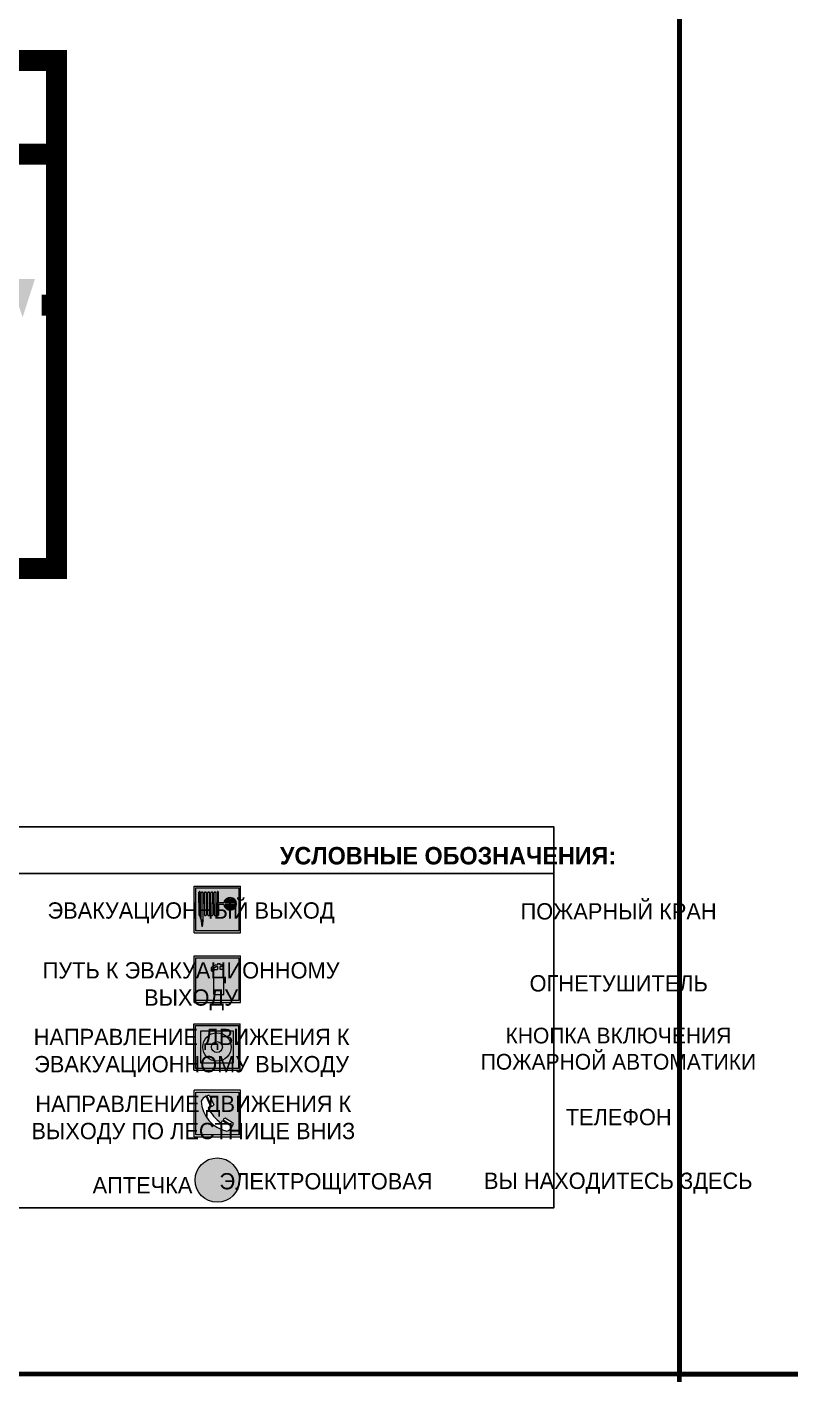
# Model space of a CAD drawing. Header units: millimetres. Extents: x 13810 to 67229, y 12374 to 21950.
# Drawn here: x 20846.9 to 20978, y 20268.5 to 20499.8 of the extents above; entities that cross this region are included whole.
import ezdxf

# ---------------------------------------------------------------- set-up
doc = ezdxf.new("R2010")
doc.units = ezdxf.units.MM
doc.layers.add('План_Штампы', color=7, linetype='Continuous')
doc.styles.add('обычный', font='arial.ttf')

# ---------------------------------------------------------------- blocks, each defined once
blk = doc.blocks.new('A$C37112FD5')
at = {"true_color": 0xf5f5ff}
h = blk.add_hatch(color=7, dxfattribs=at)
h.dxf.hatch_style = 1
h.paths.add_polyline_path([(12.8, -7.4), (0, -7.4), (0, -20.2), (12.8, -20.2)])
h.paths.add_polyline_path([(12.29, -7.91), (12.29, -19.69), (0.51, -19.69), (0.51, -7.91)], flags=16)
h.paths.add_polyline_path([(4.98, -9.04, -0.42597), (5.17, -9.22), (5.17, -12.25), (5.17, -15.29, -0.432244), (4.98, -15.47), (4.83, -15.47, -0.42597), (4.64, -15.29), (4.64, -12.25), (4.64, -9.22, -0.432244), (4.83, -9.04)], flags=0)
h.paths.add_polyline_path([(4.28, -9.22), (4.28, -12.25), (4.28, -15.29, -0.432244), (4.09, -15.47), (3.94, -15.47, -0.42597), (3.75, -15.29), (3.75, -12.25), (3.75, -9.22, -0.432244), (3.94, -9.04), (4.09, -9.04, -0.42597)], flags=0)
h.paths.add_polyline_path([(5.72, -9.04), (5.87, -9.04, -0.42597), (6.06, -9.22), (6.06, -12.25), (6.06, -15.29, -0.432244), (5.87, -15.47), (5.72, -15.47, -0.42597), (5.53, -15.29), (5.53, -12.25), (5.53, -9.22, -0.432244)], flags=0)
h.paths.add_polyline_path([(6.42, -8.9), (6.5, -8.9, -0.42597), (6.69, -9.08), (6.69, -12.03), (8.21, -12.03, -15.824349), (8.21, -12.47), (6.69, -12.47), (6.69, -15.42, -0.432244), (6.5, -15.6), (6.42, -15.6)], flags=0)
h.paths.add_polyline_path([(3.39, -9.22), (3.39, -12.25), (3.39, -15.29, -0.432244), (3.2, -15.47), (3.05, -15.47, -0.42597), (2.85, -15.29), (2.85, -12.25), (2.85, -9.22, -0.432244), (3.05, -9.04), (3.2, -9.04, -0.42597)], flags=0)
h.paths.add_polyline_path([(2.5, -9.22), (2.5, -16.71), (1.96, -16.71), (1.96, -9.22, -0.432244), (2.15, -9.04), (2.31, -9.04, -0.42597)], flags=0)
h.paths.add_polyline_path([(1.61, -8.9), (1.61, -15.6), (1.57, -15.6, -0.42597), (1.37, -15.42), (1.37, -12.03), (1.37, -9.09, -0.432244), (1.57, -8.9)], flags=0)
h.paths.add_polyline_path([(9.76, -10.81), (9.76, -12.03), (8.49, -12.03, -0.336371)], flags=0)
h.paths.add_polyline_path([(8.49, -12.47), (9.76, -12.47), (9.76, -13.7, -0.336371)], flags=0)
h.paths.add_polyline_path([(10.11, -10.81, -0.336371), (11.38, -12.03), (10.11, -12.03)], flags=0)
h.paths.add_polyline_path([(10.11, -12.47), (11.38, -12.47, -0.336371), (10.11, -13.7)], flags=0)
h.paths.add_polyline_path([(2.5, -16.84), (2.5, -17.05), (1.97, -17.05), (1.97, -16.84)], flags=0)
h.paths.add_polyline_path([(2.5, -17.24, -0.033778), (2.24, -18.6, -0.033778), (1.97, -17.24)], flags=0)
h = blk.add_hatch(color=242)
h.dxf.hatch_style = 1
h.paths.add_polyline_path([(12.29, -7.91), (0.51, -7.91), (0.51, -19.69), (12.29, -19.69)])
h.paths.add_polyline_path([(6.42, -15.6), (6.42, -8.9), (6.5, -8.9, -0.42597), (6.69, -9.08), (6.69, -12.03), (8.21, -12.03, -15.824349), (8.21, -12.47), (6.69, -12.47), (6.69, -15.42, -0.432244), (6.5, -15.6)], flags=16)
h.paths.add_polyline_path([(5.87, -15.47), (5.72, -15.47, -0.42597), (5.53, -15.29), (5.53, -12.25), (5.53, -9.22, -0.432244), (5.72, -9.04), (5.87, -9.04, -0.42597), (6.06, -9.22), (6.06, -12.25), (6.06, -15.29, -0.432244)], flags=16)
h.paths.add_polyline_path([(4.98, -15.47), (4.83, -15.47, -0.42597), (4.64, -15.29), (4.64, -12.25), (4.64, -9.22, -0.432244), (4.83, -9.04), (4.98, -9.04, -0.42597), (5.17, -9.22), (5.17, -12.25), (5.17, -15.29, -0.432244)], flags=16)
h.paths.add_polyline_path([(4.09, -15.47), (3.94, -15.47, -0.42597), (3.75, -15.29), (3.75, -12.25), (3.75, -9.22, -0.432244), (3.94, -9.04), (4.09, -9.04, -0.42597), (4.28, -9.22), (4.28, -12.25), (4.28, -15.29, -0.432244)], flags=16)
h.paths.add_polyline_path([(3.2, -15.47), (3.05, -15.47, -0.42597), (2.85, -15.29), (2.85, -12.25), (2.85, -9.22, -0.432244), (3.05, -9.04), (3.2, -9.04, -0.42597), (3.39, -9.22), (3.39, -12.25), (3.39, -15.29, -0.432244)], flags=16)
h.paths.add_polyline_path([(2.5, -17.05), (1.97, -17.05), (1.97, -16.84), (2.5, -16.84)], flags=16)
h.paths.add_polyline_path([(2.5, -17.24, -0.033778), (2.24, -18.6, -0.033778), (1.97, -17.24)], flags=16)
h.paths.add_polyline_path([(2.5, -16.71), (1.96, -16.71), (1.96, -9.22, -0.432244), (2.15, -9.04), (2.31, -9.04, -0.42597), (2.5, -9.22)], flags=16)
h.paths.add_polyline_path([(1.61, -15.6), (1.57, -15.6, -0.42597), (1.37, -15.42), (1.37, -12.03), (1.37, -9.09, -0.432244), (1.57, -8.9), (1.61, -8.9)], flags=16)
h.paths.add_polyline_path([(8.49, -12.47), (9.76, -12.47), (9.76, -13.7, -0.336371)], flags=0)
h.paths.add_polyline_path([(10.11, -13.7), (10.11, -12.47), (11.38, -12.47, -0.336371)], flags=0)
h.paths.add_polyline_path([(8.49, -12.03, -0.336371), (9.76, -10.81), (9.76, -12.03)], flags=0)
h.paths.add_polyline_path([(10.11, -12.03), (10.11, -10.81, -0.336371), (11.38, -12.03)], flags=0)
h = blk.add_hatch(color=7, dxfattribs=at)
h.dxf.hatch_style = 1
h.paths.add_polyline_path([(1.61, -8.9), (1.57, -8.9, 0.432244), (1.37, -9.09), (1.37, -12.03), (1.37, -15.42, 0.42597), (1.57, -15.6), (1.61, -15.6)])
h.paths.add_polyline_path([(2.5, -9.22, 0.42597), (2.31, -9.04), (2.15, -9.04, 0.432244), (1.96, -9.22), (1.96, -16.71), (2.5, -16.71)])
h.paths.add_polyline_path([(2.5, -16.84), (1.97, -16.84), (1.97, -17.05), (2.5, -17.05)])
h.paths.add_polyline_path([(2.5, -17.24), (1.97, -17.24, 0.033778), (2.24, -18.6, 0.033778)])
h.paths.add_polyline_path([(3.39, -12.25), (3.39, -9.22, 0.42597), (3.2, -9.04), (3.05, -9.04, 0.432244), (2.85, -9.22), (2.85, -12.25), (2.85, -15.29, 0.42597), (3.05, -15.47), (3.2, -15.47, 0.432244), (3.39, -15.29)])
h.paths.add_polyline_path([(4.28, -12.25), (4.28, -9.22, 0.42597), (4.09, -9.04), (3.94, -9.04, 0.432244), (3.75, -9.22), (3.75, -12.25), (3.75, -15.29, 0.42597), (3.94, -15.47), (4.09, -15.47, 0.432244), (4.28, -15.29)])
h.paths.add_polyline_path([(5.17, -12.25), (5.17, -9.22, 0.42597), (4.98, -9.04), (4.83, -9.04, 0.432244), (4.64, -9.22), (4.64, -12.25), (4.64, -15.29, 0.42597), (4.83, -15.47), (4.98, -15.47, 0.432244), (5.17, -15.29)])
h.paths.add_polyline_path([(6.06, -12.25), (6.06, -9.22, 0.42597), (5.87, -9.04), (5.72, -9.04, 0.432244), (5.53, -9.22), (5.53, -12.25), (5.53, -15.29, 0.42597), (5.72, -15.47), (5.87, -15.47, 0.432244), (6.06, -15.29)])
h.paths.add_polyline_path([(6.69, -12.47), (8.21, -12.47, 15.824349), (8.21, -12.03), (6.69, -12.03), (6.69, -9.08, 0.42597), (6.5, -8.9), (6.42, -8.9), (6.42, -15.6), (6.5, -15.6, 0.432244), (6.69, -15.42)])
h.paths.add_polyline_path([(8.49, -12.47), (9.76, -12.47), (9.76, -13.7, -0.336371)], flags=16)
h.paths.add_polyline_path([(8.49, -12.03, -0.336371), (9.76, -10.81), (9.76, -12.03)], flags=16)
h.paths.add_polyline_path([(10.11, -12.47), (11.38, -12.47, -0.336371), (10.11, -13.7)], flags=16)
h.paths.add_polyline_path([(10.11, -12.03), (10.11, -10.81, -0.336371), (11.38, -12.03)], flags=16)
h = blk.add_hatch(color=242)
h.dxf.hatch_style = 1
h.paths.add_polyline_path([(9.76, -10.81, 0.336371), (8.49, -12.03), (9.76, -12.03)])
h.paths.add_polyline_path([(10.11, -10.81), (10.11, -12.03), (11.38, -12.03, 0.336371)])
h.paths.add_polyline_path([(11.38, -12.47), (10.11, -12.47), (10.11, -13.7, 0.336371)])
h.paths.add_polyline_path([(9.76, -12.47), (8.49, -12.47, 0.336371), (9.76, -13.7)])
at = {"color": 242, "lineweight": 5}
for p, q in [((0, -20.2), (0, -7.4)), ((0, -7.4), (12.8, -7.4)), ((12.8, -20.2), (12.8, -7.4)), ((1.37, -12.03), (1.37, -9.08)), ((1.57, -8.9), (1.61, -8.9)), ((1.61, -8.9), (1.61, -15.6)), ((1.96, -16.71), (1.96, -9.22)), ((2.15, -9.04), (2.31, -9.04)), ((2.5, -16.71), (2.5, -9.22)), ((2.85, -12.25), (2.85, -9.22)), ((3.05, -9.04), (3.2, -9.04)), ((3.39, -12.25), (3.39, -9.22)), ((3.75, -12.25), (3.75, -9.22)), ((3.94, -9.04), (4.09, -9.04)), ((4.28, -12.25), (4.28, -9.22)), ((4.64, -12.25), (4.64, -9.22)), ((4.83, -9.04), (4.98, -9.04)), ((5.17, -12.25), (5.17, -9.22)), ((5.53, -12.25), (5.53, -9.22)), ((5.72, -9.04), (5.87, -9.04)), ((6.06, -12.25), (6.06, -9.22)), ((6.42, -8.9), (6.42, -15.6)), ((6.5, -8.9), (6.42, -8.9)), ((6.69, -12.03), (6.69, -9.08)), ((9.76, -10.81), (9.76, -12.03)), ((10.11, -10.81), (10.11, -12.03)), ((1.37, -12.03), (1.37, -15.42)), ((2.85, -12.25), (2.85, -15.29)), ((3.39, -12.25), (3.39, -15.29)), ((3.75, -12.25), (3.75, -15.29)), ((4.28, -12.25), (4.28, -15.29)), ((4.64, -12.25), (4.64, -15.29)), ((5.17, -12.25), (5.17, -15.29)), ((5.53, -12.25), (5.53, -15.29)), ((6.06, -12.25), (6.06, -15.29)), ((8.21, -12.03), (6.69, -12.03)), ((8.21, -12.47), (6.69, -12.47)), ((6.69, -12.47), (6.69, -15.42)), ((9.76, -12.03), (8.49, -12.03)), ((9.76, -12.47), (8.49, -12.47)), ((9.76, -12.47), (9.76, -13.7)), ((11.38, -12.03), (10.11, -12.03)), ((11.38, -12.47), (10.11, -12.47)), ((10.11, -12.47), (10.11, -13.7)), ((1.57, -15.6), (1.61, -15.6)), ((1.96, -16.71), (2.5, -16.71)), ((1.97, -16.84), (2.5, -16.84)), ((1.97, -17.05), (1.97, -16.84)), ((2.5, -17.05), (1.97, -17.05)), ((1.97, -17.24), (2.5, -17.24)), ((2.5, -16.84), (2.5, -17.05)), ((3.05, -15.47), (3.2, -15.47)), ((3.94, -15.47), (4.09, -15.47)), ((4.83, -15.47), (4.98, -15.47)), ((5.72, -15.47), (5.87, -15.47)), ((6.42, -15.6), (6.5, -15.6)), ((0, -20.2), (12.8, -20.2))]:
    blk.add_line(p, q, dxfattribs=at)
blk.add_lwpolyline([(0.51, -7.91), (12.29, -7.91), (12.29, -19.69), (0.51, -19.69)], close=True, dxfattribs=at)
for centre, radius, start, end in [((1.56, -9.09), 0.182, 87.1027, 180.6071), ((2.15, -9.22), 0.182, 87.1027, 180.6071), ((2.32, -9.22), 0.182, 359.3929, 92.8973), ((3.04, -9.22), 0.182, 87.1027, 180.6071), ((3.21, -9.22), 0.182, 359.3929, 92.8973), ((3.93, -9.22), 0.182, 87.1027, 180.6071), ((4.1, -9.22), 0.182, 359.3929, 92.8973), ((4.82, -9.22), 0.182, 87.1027, 180.6071), ((4.99, -9.22), 0.182, 359.3929, 92.8973), ((5.71, -9.22), 0.182, 87.1027, 180.6071), ((5.88, -9.22), 0.182, 359.3929, 92.8973), ((6.51, -9.09), 0.182, 359.3929, 92.8973), ((9.93, -12.25), 1.74, 187.2319, 172.7681), ((9.93, -12.25), 1.46, 96.9927, 171.3585), ((9.93, -12.25), 1.46, 8.6415, 83.0073), ((9.93, -12.25), 1.46, 188.6415, 263.0073), ((9.93, -12.25), 1.46, 276.9927, 351.3585), ((1.56, -15.42), 0.182, 179.3929, 272.8973), ((12.17, -15.98), 10.27, 187.041, 194.7793), ((-7.7, -15.98), 10.27, 345.2207, 352.959), ((3.04, -15.29), 0.182, 179.3929, 272.8973), ((3.21, -15.29), 0.182, 267.1027, 0.6071), ((3.93, -15.29), 0.182, 179.3929, 272.8973), ((4.1, -15.29), 0.182, 267.1027, 0.6071), ((4.82, -15.29), 0.182, 179.3929, 272.8973), ((4.99, -15.29), 0.182, 267.1027, 0.6071), ((5.71, -15.29), 0.182, 179.3929, 272.8973), ((5.88, -15.29), 0.182, 267.1027, 0.6071), ((6.51, -15.42), 0.182, 267.1027, 0.6071)]:
    blk.add_arc(centre, radius, start, end, dxfattribs=at)
blk = doc.blocks.new('A$C7B8C2D5B')
at = {"lineweight": 0}
h = blk.add_hatch(color=5, dxfattribs=at)
h.dxf.hatch_style = 1
h.paths.add_polyline_path([(1.4, -3.02, 1), (-2.11, -3.02, 1)])
at = {"color": 5, "lineweight": 0}
blk.add_circle((-0.36, -3.02), 1.75, dxfattribs=at)
blk = doc.blocks.new('A$C456E1F9C')
at = {"lineweight": 5}
h = blk.add_hatch(color=242, dxfattribs=at)
h.paths.add_polyline_path([(0.51, -1.47), (0.51, -13.26), (12.29, -13.26), (12.29, -1.47)])
h.paths.add_polyline_path([(5.42, -4.95, -0.254479), (4.78, -5.4), (3.52, -2.53, -0.209735), (4.23, -2.4)], flags=16)
h.paths.add_polyline_path([(8.53, -8.6), (10.87, -10.17), (10.54, -10.76), (8.03, -9.13, -0.192251)], flags=16)
h.paths.add_polyline_path([(4.61, -5.49, 0.005518), (3.87, -5.72, 0.128647), (7.49, -10.01, 0.00809), (7.83, -9.33), (10.47, -10.97, -0.16736), (8.99, -12.25, -0.327862), (1.95, -3.95, -0.166952), (3.36, -2.62)], flags=16)
at = {"color": 242, "lineweight": 5}
for p, q in [((0, -13.77), (0, -0.97)), ((12.8, -0.97), (0, -0.97)), ((4.61, -5.49), (3.36, -2.62)), ((3.52, -2.53), (4.78, -5.4)), ((4.23, -2.4), (5.42, -4.95)), ((12.8, -13.77), (12.8, -0.97)), ((7.83, -9.33), (10.47, -10.97)), ((8.03, -9.13), (10.54, -10.76)), ((10.81, -10.12), (8.53, -8.6)), ((10.54, -10.76), (10.8, -10.3)), ((10.8, -10.3), (10.81, -10.12)), ((0, -13.77), (12.8, -13.77))]:
    blk.add_line(p, q, dxfattribs=at)
blk.add_lwpolyline([(0.51, -1.47), (12.29, -1.47), (12.29, -13.26), (0.51, -13.26)], close=True, dxfattribs=at)
for centre, radius, start, end in [((4.59, -5.34), 2.99, 114.2845, 152.1974), ((4.02, -3.27), 0.891, 76.3284, 123.7092), ((11.12, -3.31), 9.19, 183.9915, 256.6009), ((14.98, -39.1), 35.17, 107.1487, 108.4135), ((13.86, -0.94), 11.08, 205.5536, 234.8762), ((4.68, -4.59), 0.824, 276.9621, 334.0723), ((-13.31, 0.8), 23.44, 332.5487, 334.4027), ((8.94, -9.5), 0.989, 114.4092, 157.9388), ((7.87, -9.46), 3, 291.9291, 329.9329)]:
    blk.add_arc(centre, radius, start, end, dxfattribs=at)
blk = doc.blocks.new('A$C54414219')
at = {"true_color": 0xffffff}
h = blk.add_hatch(color=7, dxfattribs=at)
h.paths.add_polyline_path([(2.39, -9.45), (2.39, -18.3), (11.23, -18.3), (11.23, -9.45)], flags=0)
h.paths.add_polyline_path([(10.71, -13.87, -1), (2.92, -13.87, -1)], flags=0)
h.paths.add_polyline_path([(8.3, -13.87, -1), (5.33, -13.87, -1)], flags=0)
h.paths.add_polyline_path([(0.41, -7.47), (0.41, -20.27), (13.21, -20.27), (13.21, -7.47)])
h.paths.add_polyline_path([(0.92, -19.77), (12.71, -19.77), (12.71, -7.98), (0.92, -7.98)], flags=16)
h.paths.add_polyline_path([(11.23, -9.45), (11.23, -18.3), (2.39, -18.3), (2.39, -9.45)], flags=0)
at = {"lineweight": 5}
h = blk.add_hatch(color=242, dxfattribs=at)
h.paths.add_polyline_path([(12.71, -7.98), (0.92, -7.98), (0.92, -19.77), (12.71, -19.77)])
h.paths.add_polyline_path([(11.23, -18.3), (2.39, -18.3), (2.39, -9.45), (11.23, -9.45)], flags=16)
h.paths.add_polyline_path([(10.71, -13.87, -1), (2.92, -13.87, -1)], flags=0)
h.paths.add_polyline_path([(8.3, -13.87, -1), (5.33, -13.87, -1)], flags=0)
at = {"true_color": 0xffffff}
h = blk.add_hatch(color=7, dxfattribs=at)
h.paths.add_polyline_path([(2.39, -9.45), (2.39, -18.3), (11.23, -18.3), (11.23, -9.45)])
h.paths.add_polyline_path([(10.71, -13.87, -1), (2.92, -13.87, -1)], flags=16)
h.paths.add_polyline_path([(8.3, -13.87, -1), (5.33, -13.87, -1)], flags=0)
at = {"lineweight": 5}
h = blk.add_hatch(color=242, dxfattribs=at)
h.paths.add_polyline_path([(2.92, -13.87, 1), (10.71, -13.87, 1)])
h.paths.add_polyline_path([(8.3, -13.87, -1), (5.33, -13.87, -1)], flags=16)
at = {"color": 242, "lineweight": 5}
for p, q in [((0.41, -20.27), (0.41, -7.47)), ((0.41, -7.47), (13.21, -7.47)), ((0.41, -7.47), (13.21, -7.47)), ((13.21, -20.27), (13.21, -7.47)), ((0.41, -20.27), (13.21, -20.27))]:
    blk.add_line(p, q, dxfattribs=at)
for points in [[(0.92, -7.98), (12.71, -7.98), (12.71, -19.77), (0.92, -19.77)], [(2.39, -9.45), (11.23, -9.45), (11.23, -18.3), (2.39, -18.3)]]:
    blk.add_lwpolyline(points, close=True, dxfattribs=at)
for radius in [3.89, 1.49]:
    blk.add_circle((6.81, -13.87), radius, dxfattribs=at)
blk = doc.blocks.new('A$C3AD82952')
at = {"true_color": 0xf5f5ff}
h = blk.add_hatch(color=7, dxfattribs=at)
h.dxf.hatch_style = 1
h.paths.add_polyline_path([(8.21, 8.73, 0.414214), (7.89, 9.05), (7.22, 9.05), (7.22, 9.92), (7.59, 9.92, 1), (7.57, 10.36), (7.22, 10.36), (7.22, 10.6), (6.43, 10.6), (6.43, 10.36), (6.01, 10.36), (4.74, 9.59), (4.74, 8.69), (4.98, 8.73), (4.98, 9.26), (6.12, 9.91), (6.43, 9.91), (6.43, 9.05), (5.76, 9.05, 0.414214), (5.44, 8.73), (5.44, 2.2), (8.21, 2.2)], flags=0)
h.paths.add_polyline_path([(12.8, 12.8), (0, 12.8), (0, 0), (12.8, 0)])
h.paths.add_polyline_path([(0.51, 12.29), (12.29, 12.29), (12.29, 0.51), (0.51, 0.51)], flags=16)
h.paths.add_polyline_path([(4.74, 9.59), (6.01, 10.36), (6.43, 10.36), (6.43, 10.6), (7.22, 10.6), (7.22, 10.36), (7.59, 10.36, -0.94586), (7.59, 9.92), (7.22, 9.92), (7.22, 9.05), (7.89, 9.05, -0.414214), (8.21, 8.73), (8.21, 2.2), (5.44, 2.2), (5.44, 8.73, -0.414214), (5.76, 9.05), (6.43, 9.05), (6.43, 9.91), (6.12, 9.91), (4.98, 9.26), (4.98, 8.73), (4.74, 8.69)], flags=0)
h = blk.add_hatch(color=242)
h.dxf.hatch_style = 1
h.paths.add_polyline_path([(12.29, 12.29), (0.51, 12.29), (0.51, 0.51), (12.29, 0.51)])
h.paths.add_polyline_path([(4.74, 8.69), (4.74, 9.59), (6.01, 10.36), (6.43, 10.36), (6.43, 10.6), (7.22, 10.6), (7.22, 10.36), (7.59, 10.36, -0.94586), (7.59, 9.92), (7.22, 9.92), (7.22, 9.05), (7.89, 9.05, -0.414214), (8.21, 8.73), (8.21, 2.2), (5.44, 2.2), (5.44, 8.73, -0.414214), (5.76, 9.05), (6.43, 9.05), (6.43, 9.91), (6.12, 9.91), (4.98, 9.26), (4.98, 8.73)], flags=16)
h = blk.add_hatch(color=7, dxfattribs=at)
h.dxf.hatch_style = 1
h.paths.add_polyline_path([(8.21, 8.73, 0.414214), (7.89, 9.05), (7.22, 9.05), (7.22, 9.92), (7.59, 9.92, 1), (7.57, 10.36), (7.22, 10.36), (7.22, 10.6), (6.43, 10.6), (6.43, 10.36), (6.01, 10.36), (4.74, 9.59), (4.74, 8.69), (4.98, 8.73), (4.98, 9.26), (6.12, 9.91), (6.43, 9.91), (6.43, 9.05), (5.76, 9.05, 0.414214), (5.44, 8.73), (5.44, 2.2), (8.21, 2.2)])
at = {"color": 242, "lineweight": 5}
for p, q in [((0, 0), (0, 12.8)), ((0, 12.8), (12.8, 12.8)), ((12.8, 0), (12.8, 12.8)), ((6.01, 10.36), (4.74, 9.59)), ((4.74, 9.59), (4.74, 8.69)), ((4.74, 8.69), (4.98, 8.73)), ((4.98, 9.26), (6.12, 9.91)), ((4.98, 8.73), (4.98, 9.26)), ((5.44, 2.2), (5.44, 8.73)), ((5.76, 9.05), (6.43, 9.05)), ((6.01, 10.36), (6.43, 10.36)), ((6.12, 9.91), (6.43, 9.91)), ((7.22, 10.6), (6.43, 10.6)), ((6.43, 10.6), (6.43, 10.36)), ((6.43, 9.91), (6.43, 9.05)), ((7.22, 10.36), (7.22, 10.6)), ((7.59, 10.36), (7.22, 10.36)), ((7.22, 9.05), (7.22, 9.92)), ((7.59, 9.92), (7.22, 9.92)), ((7.89, 9.05), (7.22, 9.05)), ((8.21, 2.2), (8.21, 8.73)), ((0, 0), (12.8, 0)), ((5.44, 2.2), (8.21, 2.2))]:
    blk.add_line(p, q, dxfattribs=at)
blk.add_lwpolyline([(0.51, 12.29), (12.29, 12.29), (12.29, 0.51), (0.51, 0.51)], close=True, dxfattribs=at)
for centre, radius, start, end in [((5.76, 8.73), 0.32, 90, 180), ((7.58, 10.14), 0.223, 273.1875, 86.8125), ((7.89, 8.73), 0.32, 0, 90)]:
    blk.add_arc(centre, radius, start, end, dxfattribs=at)

msp = doc.modelspace()

# ---------------------------------------------------------------- linework, layer by layer
at = {"color": 2, "lineweight": 100}
for points in [[(20359.05, 20663.54), (20959.05, 20663.54), (20959.05, 20268.54), (20359.05, 20268.54)], [(20959.05, 20663.54), (21559.05, 20663.54), (21559.05, 20268.54), (20959.05, 20268.54)], [(20959.05, 20268.54), (21559.05, 20268.54), (21559.05, 19873.54), (20959.05, 19873.54)]]:
    msp.add_lwpolyline(points, close=True, dxfattribs=at)
at = {"lineweight": 0, "const_width": 3.6}
for points in [[(20667.31, 20507.79), (20702.24, 20507.79), (20702.24, 20494.09), (20730.79, 20494.09), (20730.79, 20580.19), (20748.23, 20580.19), (20748.23, 20507.95), (20756.15, 20507.95), (20756.15, 20494.09), (20851.99, 20494.09), (20851.99, 20406.87), (20738.86, 20406.87), (20738.86, 20395.62), (20541.4, 20395.62), (20541.4, 20411.19), (20454.76, 20411.19), (20454.76, 20433.8), (20437.14, 20433.8), (20437.14, 20452.73), (20416.9, 20452.73), (20416.9, 20473.8)], [(20851.99, 20477.97), (20760.24, 20477.97)], [(20851.99, 20452.05), (20849.44, 20452.05)]]:
    msp.add_lwpolyline(points, dxfattribs=at)
for points in [[(20793.66, 20354.46), (20937.43, 20354.46), (20937.43, 20362.51), (20793.66, 20362.51)], [(20793.66, 20354.46), (20937.43, 20354.46), (20937.43, 20297.06), (20793.66, 20297.06)]]:
    msp.add_lwpolyline(points, close=True)
at = {"layer": 'План_Штампы', "color": 126, "true_color": 0x008754}
msp.add_solid([(20843.99, 20456.56), (20848.28, 20456.55), (20846.16, 20449.97)], dxfattribs=at)

# ---------------------------------------------------------------- block references
for name, p, xscale, yscale, zscale in [('A$C37112FD5', (20875.61, 20356.95), 0.6249984004534781, 0.6249984004534781, 0.6249984004534781), ('A$C3AD82952', (20875.61, 20332.34), 0.625, 0.625, 0.625), ('A$C54414219', (20875.3, 20333.36), 0.625, 0.625, 0.625), ('A$C456E1F9C', (20875.61, 20317.88), 0.625, 0.625, 0.625), ('A$C7B8C2D5B', (20880.39, 20308.42), 2.177419353276491, 2.177419353276491, 2.177419353276491)]:
    msp.add_blockref(name, p, dxfattribs=dict(xscale=xscale, yscale=yscale, zscale=zscale))

# ---------------------------------------------------------------- texts
at = {"lineweight": 0, "attachment_point": 5, "style": 'обычный'}
for s, insert, char_height, width in [('{\\fProxima Nova Rg|b1|i0|c204|p2;УСЛОВНЫЕ ОБОЗНАЧЕНИЯ:\\H1.1997x; }', (20919.25, 20357.52), 3, 175.1736), ('\\pi-8.4,l8.4,t8.4;{\\fProxima Nova Rg|b0|i0|c204|p2;ЭВАКУАЦИОННЫЙ ВЫХОД\\H1.6404x; }', (20875.1, 20347.73), 2.8, 126.6484), ('\\pi-8.4,l8.4,t8.4;{\\fProxima Nova Rg|b0|i0|c204|p2;ПОЖАРНЫЙ КРАН\\H1.6404x; }', (20948.56, 20347.97), 2.8, 126.6484), ('\\pi-8.4,l8.4,t8.4;{\\fProxima Nova Rg|b0|i0|c204|p2;ПУТЬ К ЭВАКУАЦИОННОМУ \\PВЫХОДУ }', (20875.11, 20335.12), 2.8, 126.6484), ('\\pi-8.4,l8.4,t8.4;{\\fProxima Nova Rg|b0|i0|c204|p2;ОГНЕТУШИТЕЛЬ\\H1.1997x; }', (20948.58, 20335.61), 2.8, 126.6484), ('\\pi-8.4,l8.4,t8.4;{\\fProxima Nova Rg|b0|i0|c204|p2;НАПРАВЛЕНИЕ ДВИЖЕНИЯ К \\PЭВАКУАЦИОННОМУ ВЫХОДУ}', (20875.2, 20323.68), 2.8, 126.6484), ('\\pi-8.1,l8.1,t8.1;{\\fProxima Nova Rg|b0|i0|c204|p2;КНОПКА ВКЛЮЧЕНИЯ\\PПОЖАРНОЙ АВТОМАТИКИ}', (20948.53, 20324.39), 2.7, 126.6484), ('\\pi-8.4,l8.4,t8.4;{\\fProxima Nova Rg|b0|i0|c204|p2;НАПРАВЛЕНИЕ ДВИЖЕНИЯ К \\PВЫХОДУ ПО ЛЕСТНИЦЕ ВНИЗ}', (20875.49, 20312.2), 2.8, 126.6484), ('\\pi-8.4,l8.4,t8.4;{\\fProxima Nova Rg|b0|i0|c204|p2;ТЕЛЕФОН\\H1.1997x; }', (20948.57, 20312.64), 2.8, 126.6484), ('\\pi-8.4,l8.4,t8.4;{\\fProxima Nova Rg|b0|i0|c204|p2;АПТЕЧКА\\H1.1667x; }', (20866.76, 20300.97), 2.8, 126.6484), ('\\pi-8.4,l8.4,t8.4;{\\fProxima Nova Rg|b0|i0|c204|p2;ЭЛЕКТРОЩИТОВАЯ\\H1.1997x; }', (20898.28, 20301.24), 2.8, 126.6484), ('\\pi-8.4,l8.4,t8.4;{\\fProxima Nova Rg|b0|i0|c204|p2;ВЫ НАХОДИТЕСЬ ЗДЕСЬ\\H1.1997x; }', (20948.5, 20301.32), 2.8, 126.6484)]:
    msp.add_mtext(s, dxfattribs=dict(at, insert=insert, char_height=char_height, width=width))

doc.saveas('drawing.dxf')
